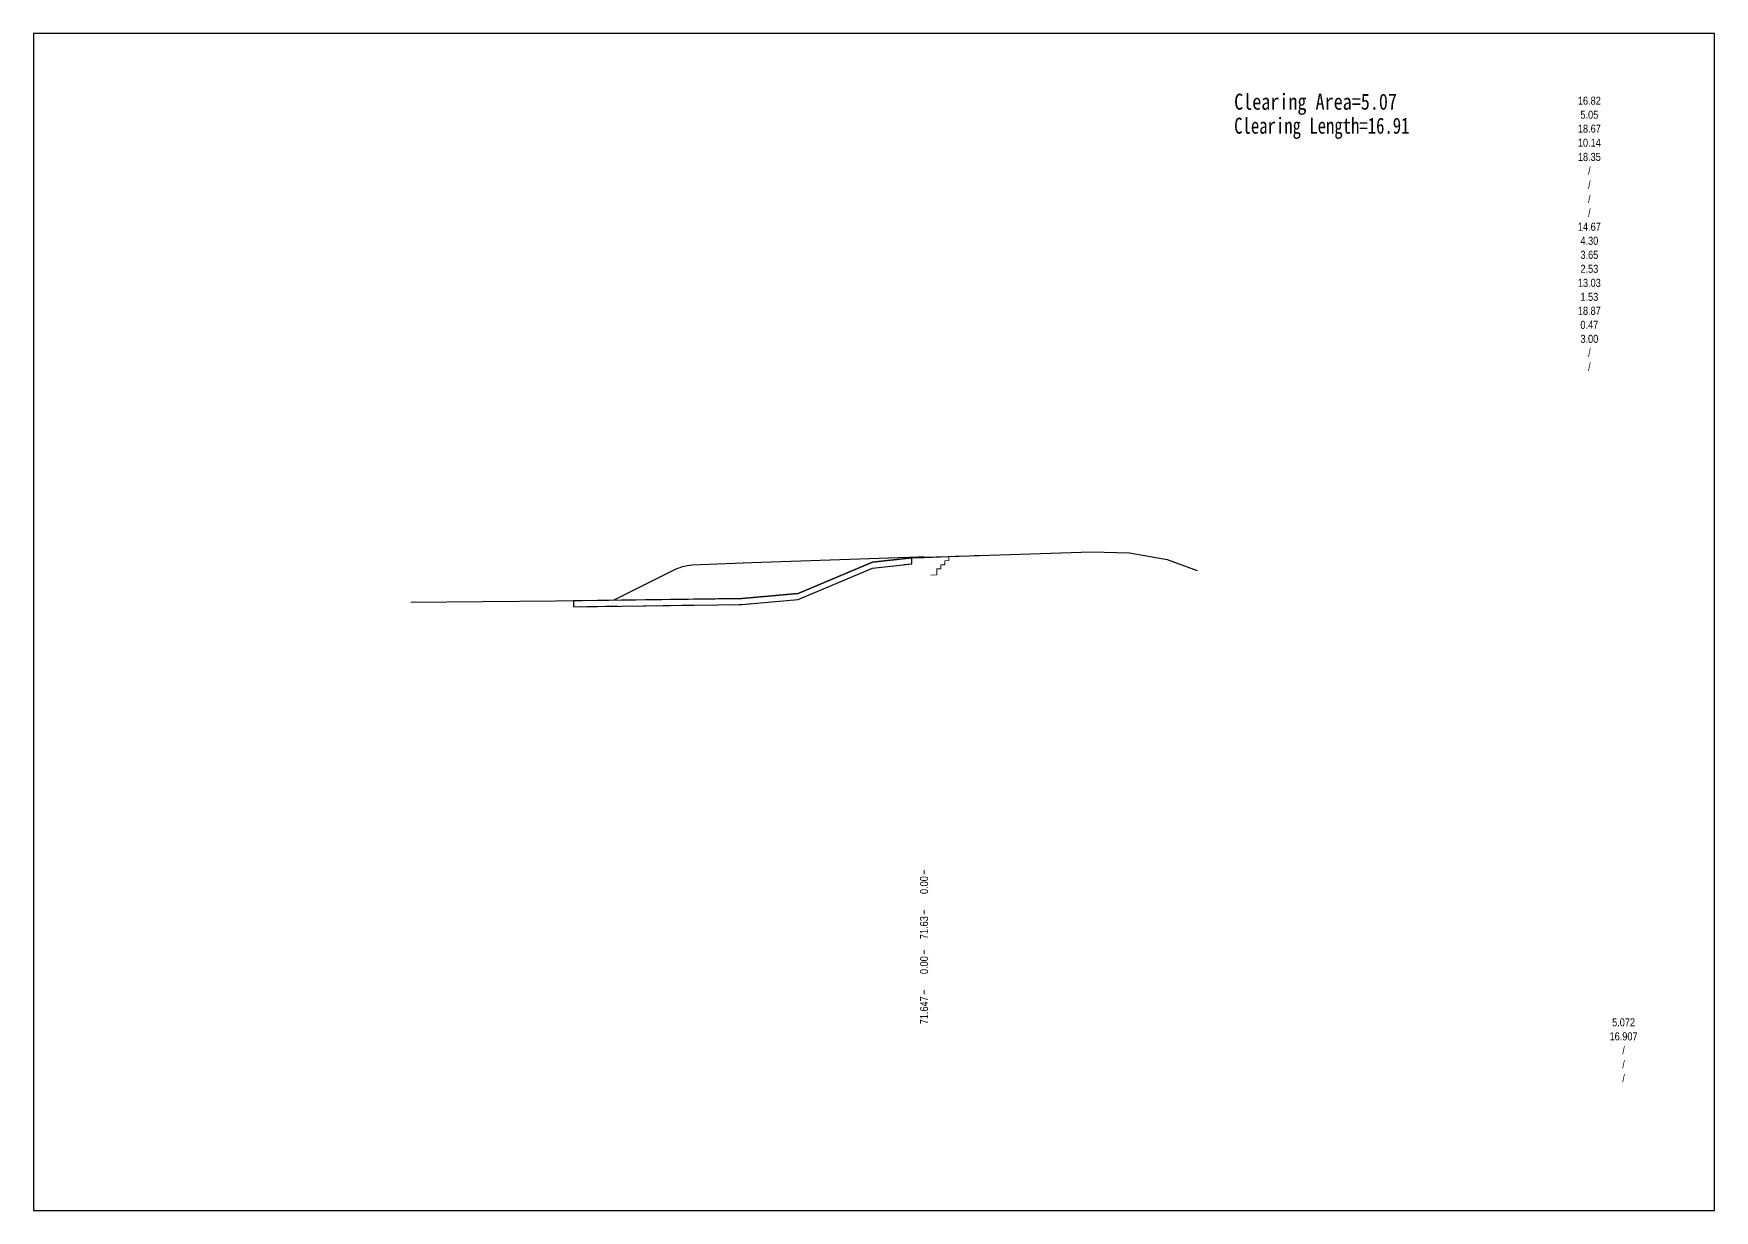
# Model space of a CAD drawing. Header units: millimetres. Extents: x 1358 to 1904, y 1415 to 1532.
# Drawn here: x 1543.1 to 1627.1, y 1473.2 to 1532 of the extents above; entities that cross this region are included whole.
import ezdxf
from ezdxf.enums import TextEntityAlignment as Align

# ---------------------------------------------------------------- set-up
doc = ezdxf.new("R2010")
doc.units = ezdxf.units.MM
doc.linetypes.add('HIDDEN2', pattern=[4.7625, 3.175, -1.5875])
for name, color, linetype in [('Base_point', 7, 'Continuous'), ('区域', 3, 'Continuous'), ('地面线', 7, 'Continuous'), ('数量表', 7, 'Continuous'), ('清表长度', 2, 'Continuous'), ('清表面积', 1, 'Continuous')]:
    doc.layers.add(name, color=color, linetype=linetype)
for name, color, linetype, lineweight in [('填方边坡', 1, 'Continuous', 30), ('工程量01', 7, 'Continuous', 15), ('数据栏', 251, 'Continuous', 15), ('清表', 32, 'HIDDEN2', 20), ('路基', 1, 'Continuous', 30), ('边界', 7, 'Continuous', 13)]:
    doc.layers.add(name, color=color, linetype=linetype, lineweight=lineweight)
doc.styles.get("Standard").update_dxf_attribs({"font": 'SimSun.ttf'})
doc.styles.add('STYLE-ARIAL_NARROW', font='ARIALN.TTF')

# ---------------------------------------------------------------- blocks, each defined once
blk = doc.blocks.new('SG')
at = {"layer": '数据栏', "linetype": 'Continuous', "lineweight": 0}
blk.add_line((0, -12), (0, -12.4), dxfattribs=at)
at = {"layer": '数据栏', "style": 'STYLE-ARIAL_NARROW'}
blk.add_attdef('g', text='', height=0.8, rotation=90, dxfattribs=at).set_placement((0, -12.6), align=Align.MIDDLE_RIGHT)
blk = doc.blocks.new('SW')
at = {"layer": '数据栏', "linetype": 'Continuous', "lineweight": 0}
blk.add_line((0, -8), (0, -8.4), dxfattribs=at)
at = {"layer": '数据栏', "style": 'STYLE-ARIAL_NARROW'}
blk.add_attdef('W', text='', height=0.8, rotation=90, dxfattribs=at).set_placement((0, -8.6), align=Align.MIDDLE_RIGHT)
blk = doc.blocks.new('DG')
at = {"layer": '数据栏', "linetype": 'Continuous', "lineweight": 0}
blk.add_line((0, -4), (0, -4.4), dxfattribs=at)
at = {"layer": '数据栏', "style": 'STYLE-ARIAL_NARROW'}
blk.add_attdef('G', text='', height=0.8, rotation=90, dxfattribs=at).set_placement((0, -4.6), align=Align.MIDDLE_RIGHT)
blk = doc.blocks.new('DW')
at = {"layer": '数据栏', "linetype": 'Continuous', "lineweight": 0}
blk.add_line((0, 0), (0, -0.4), dxfattribs=at)
at = {"layer": '数据栏', "style": 'STYLE-ARIAL_NARROW'}
blk.add_attdef('W', text='', height=0.8, rotation=90, dxfattribs=at).set_placement((0, -0.6), align=Align.MIDDLE_RIGHT)
blk = doc.blocks.new('TK')
at = {"color": 4}
blk.add_lwpolyline([(0, 0), (84, 0), (84, 58.8), (0, 58.8)], close=True, dxfattribs=at)
blk = doc.blocks.new('QTY_FRAME')
at = {"layer": '数量表', "style": 'STYLE-ARIAL_NARROW'}
for tag, p in [('QB_AREA', (0, 2.8)), ('QB_LENGTH', (0, 2.1)), ('HT_LENGTH', (0, 0.7)), ('HT_AREA', (0, 1.4)), ('WF_AREA', (0, 0))]:
    blk.add_attdef(tag, text='', height=0.4, dxfattribs=at).set_placement(p, align=Align.MIDDLE_CENTER)
at = {"layer": '数量表', "style": 'STYLE-ARIAL_NARROW', "flags": 1}
blk.add_attdef('FRAME', text='', height=0.4, dxfattribs=at).set_placement((0, -0.7), align=Align.MIDDLE_CENTER)

msp = doc.modelspace()

# ---------------------------------------------------------------- linework, layer by layer
at = {"layer": '区域', "color": 7}
msp.add_lwpolyline([(1581.271, 1503.757), (1584.984, 1505.319), (1586.951, 1505.545), (1586.951, 1505.845), (1584.984, 1505.619), (1581.271, 1504.057), (1578.454, 1503.805), (1570.045, 1503.697), (1570.045, 1503.397), (1578.454, 1503.505)], close=True, dxfattribs=at)
at = {"layer": '区域', "color": 6}
msp.add_lwpolyline([(1581.271, 1503.757), (1584.984, 1505.319), (1586.951, 1505.545), (1586.951, 1505.845), (1584.984, 1505.619), (1581.271, 1504.057), (1578.454, 1503.805), (1570.045, 1503.697), (1570.045, 1503.397), (1578.454, 1503.505)], close=True, dxfattribs=at)
msp.add_lwpolyline([(1581.271, 1503.757), (1584.984, 1505.319), (1586.951, 1505.545), (1586.951, 1505.845), (1584.984, 1505.619), (1581.271, 1504.057), (1578.454, 1503.805), (1570.045, 1503.697), (1570.045, 1503.397), (1578.454, 1503.505)], close=True, dxfattribs=at)
msp.add_lwpolyline([(1581.271, 1503.757), (1584.984, 1505.319), (1586.951, 1505.545), (1586.951, 1505.845), (1584.984, 1505.619), (1581.271, 1504.057), (1578.454, 1503.805), (1570.045, 1503.697), (1570.045, 1503.397), (1578.454, 1503.505)], close=True, dxfattribs=at)
at = {"layer": '地面线', "flags": 128}
msp.add_lwpolyline([(1561.902, 1503.63), (1569.137, 1503.685), (1578.454, 1503.805), (1581.271, 1504.057), (1584.984, 1505.619), (1586.951, 1505.845), (1587.557, 1505.862), (1588.798, 1505.904), (1595.924, 1506.134), (1597.825, 1506.092), (1599.714, 1505.755), (1601.209, 1505.2)], dxfattribs=at)
at = {"layer": '填方边坡', "flags": 128}
msp.add_lwpolyline([(1575.956, 1505.469, 0.09625), (1575.01, 1505.205), (1572.045, 1503.723)], format="xyb", dxfattribs=at)
at = {"layer": '清表', "linetype": 'HIDDEN2', "ltscale": 0.2, "flags": 128}
msp.add_lwpolyline([(1570.045, 1503.697), (1570.045, 1503.397), (1578.454, 1503.505), (1581.271, 1503.757), (1584.984, 1505.319), (1586.951, 1505.545), (1586.951, 1505.845), (1587.557, 1505.862), (1591.09, 1505.982)], dxfattribs=at)
at = {"layer": '路基', "flags": 128}
for points in [[(1587.557, 1505.879), (1587.257, 1505.879), (1578.957, 1505.589), (1575.957, 1505.469), (1575.956, 1505.469)], [(1587.557, 1505.879), (1587.857, 1505.879), (1588.798, 1505.912)]]:
    msp.add_lwpolyline(points, dxfattribs=at)
at = {"layer": '边界'}
msp.add_lwpolyline([(1588.798, 1505.912), (1588.798, 1505.702), (1588.588, 1505.695), (1588.588, 1505.495), (1588.388, 1505.488), (1588.388, 1505.288), (1588.188, 1505.281), (1588.188, 1504.981), (1587.888, 1504.97)], dxfattribs=at)

# ---------------------------------------------------------------- block references
at = {"color": 4}
msp.add_blockref('TK', (1543.055, 1473.232), dxfattribs=at)
at = {"layer": 'Base_point', "xscale": 0.5, "yscale": 0.5, "zscale": 0.5}
for name, values in [('DW', {'W': '0.00'}), ('DG', {'G': '71.63'}), ('SW', {'W': '0.00'}), ('SG', {'g': '71.647'})]:
    msp.add_blockref(name, (1587.557, 1490.232), dxfattribs=at).add_auto_attribs(values)
at = {"layer": '数量表'}
msp.add_blockref('QTY_FRAME', (1622.516, 1479.828), dxfattribs=at).add_auto_attribs({'QB_AREA': '5.072', 'QB_LENGTH': '16.907', 'HT_AREA': '/', 'HT_LENGTH': '/', 'WF_AREA': '/'})

# ---------------------------------------------------------------- texts
at = {"layer": '工程量01', "lineweight": 0, "style": 'STYLE-ARIAL_NARROW'}
for s, p in [('16.82', (1620.806, 1528.682)), ('5.05', (1620.806, 1527.982)), ('18.67', (1620.806, 1527.282)), ('10.14', (1620.806, 1526.582)), ('18.35', (1620.806, 1525.872)), ('/', (1620.806, 1525.182)), ('/', (1620.806, 1524.482)), ('/', (1620.806, 1523.772)), ('/', (1620.806, 1523.082)), ('14.67', (1620.806, 1522.382)), ('4.30', (1620.806, 1521.682)), ('3.65', (1620.806, 1520.982)), ('2.53', (1620.806, 1520.282)), ('13.03', (1620.806, 1519.582)), ('1.53', (1620.806, 1518.882)), ('18.87', (1620.806, 1518.182)), ('0.47', (1620.806, 1517.482)), ('3.00', (1620.806, 1516.782)), ('/', (1620.806, 1516.082)), ('/', (1620.806, 1515.382))]:
    msp.add_text(s, height=0.4, dxfattribs=at).set_placement(p, align=Align.MIDDLE_CENTER)
at = {"layer": '清表长度', "width": 0.766667}
msp.add_text('Clearing Length=16.91', height=0.8, dxfattribs=at).set_placement((1603.055, 1527.032))
at = {"layer": '清表面积', "width": 0.830556}
msp.add_text('Clearing Area=5.07', height=0.8, dxfattribs=at).set_placement((1603.055, 1528.232))

doc.saveas('drawing.dxf')
